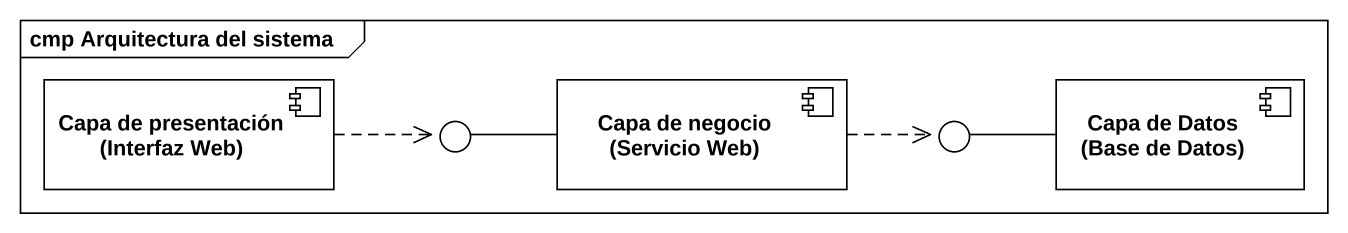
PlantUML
@startuml
mainframe cmp Arquitectura del sistema
component "Capa de presentación (Interfaz Web)" as Capa_de_presentación
() " " as lollipop1
component "Capa de negocio (Servicio Web)" as Capa_de_negocio_Servicio_Web
() " " as lollipop2
component "Capa de Datos (Base de Datos)" as Capa_de_Datos_Base_de_Datos
Capa_de_presentación .right.> lollipop1
Capa_de_negocio_Servicio_Web -left- lollipop1
Capa_de_negocio_Servicio_Web .right.> lollipop2
Capa_de_Datos_Base_de_Datos -left- lollipop2
@enduml
